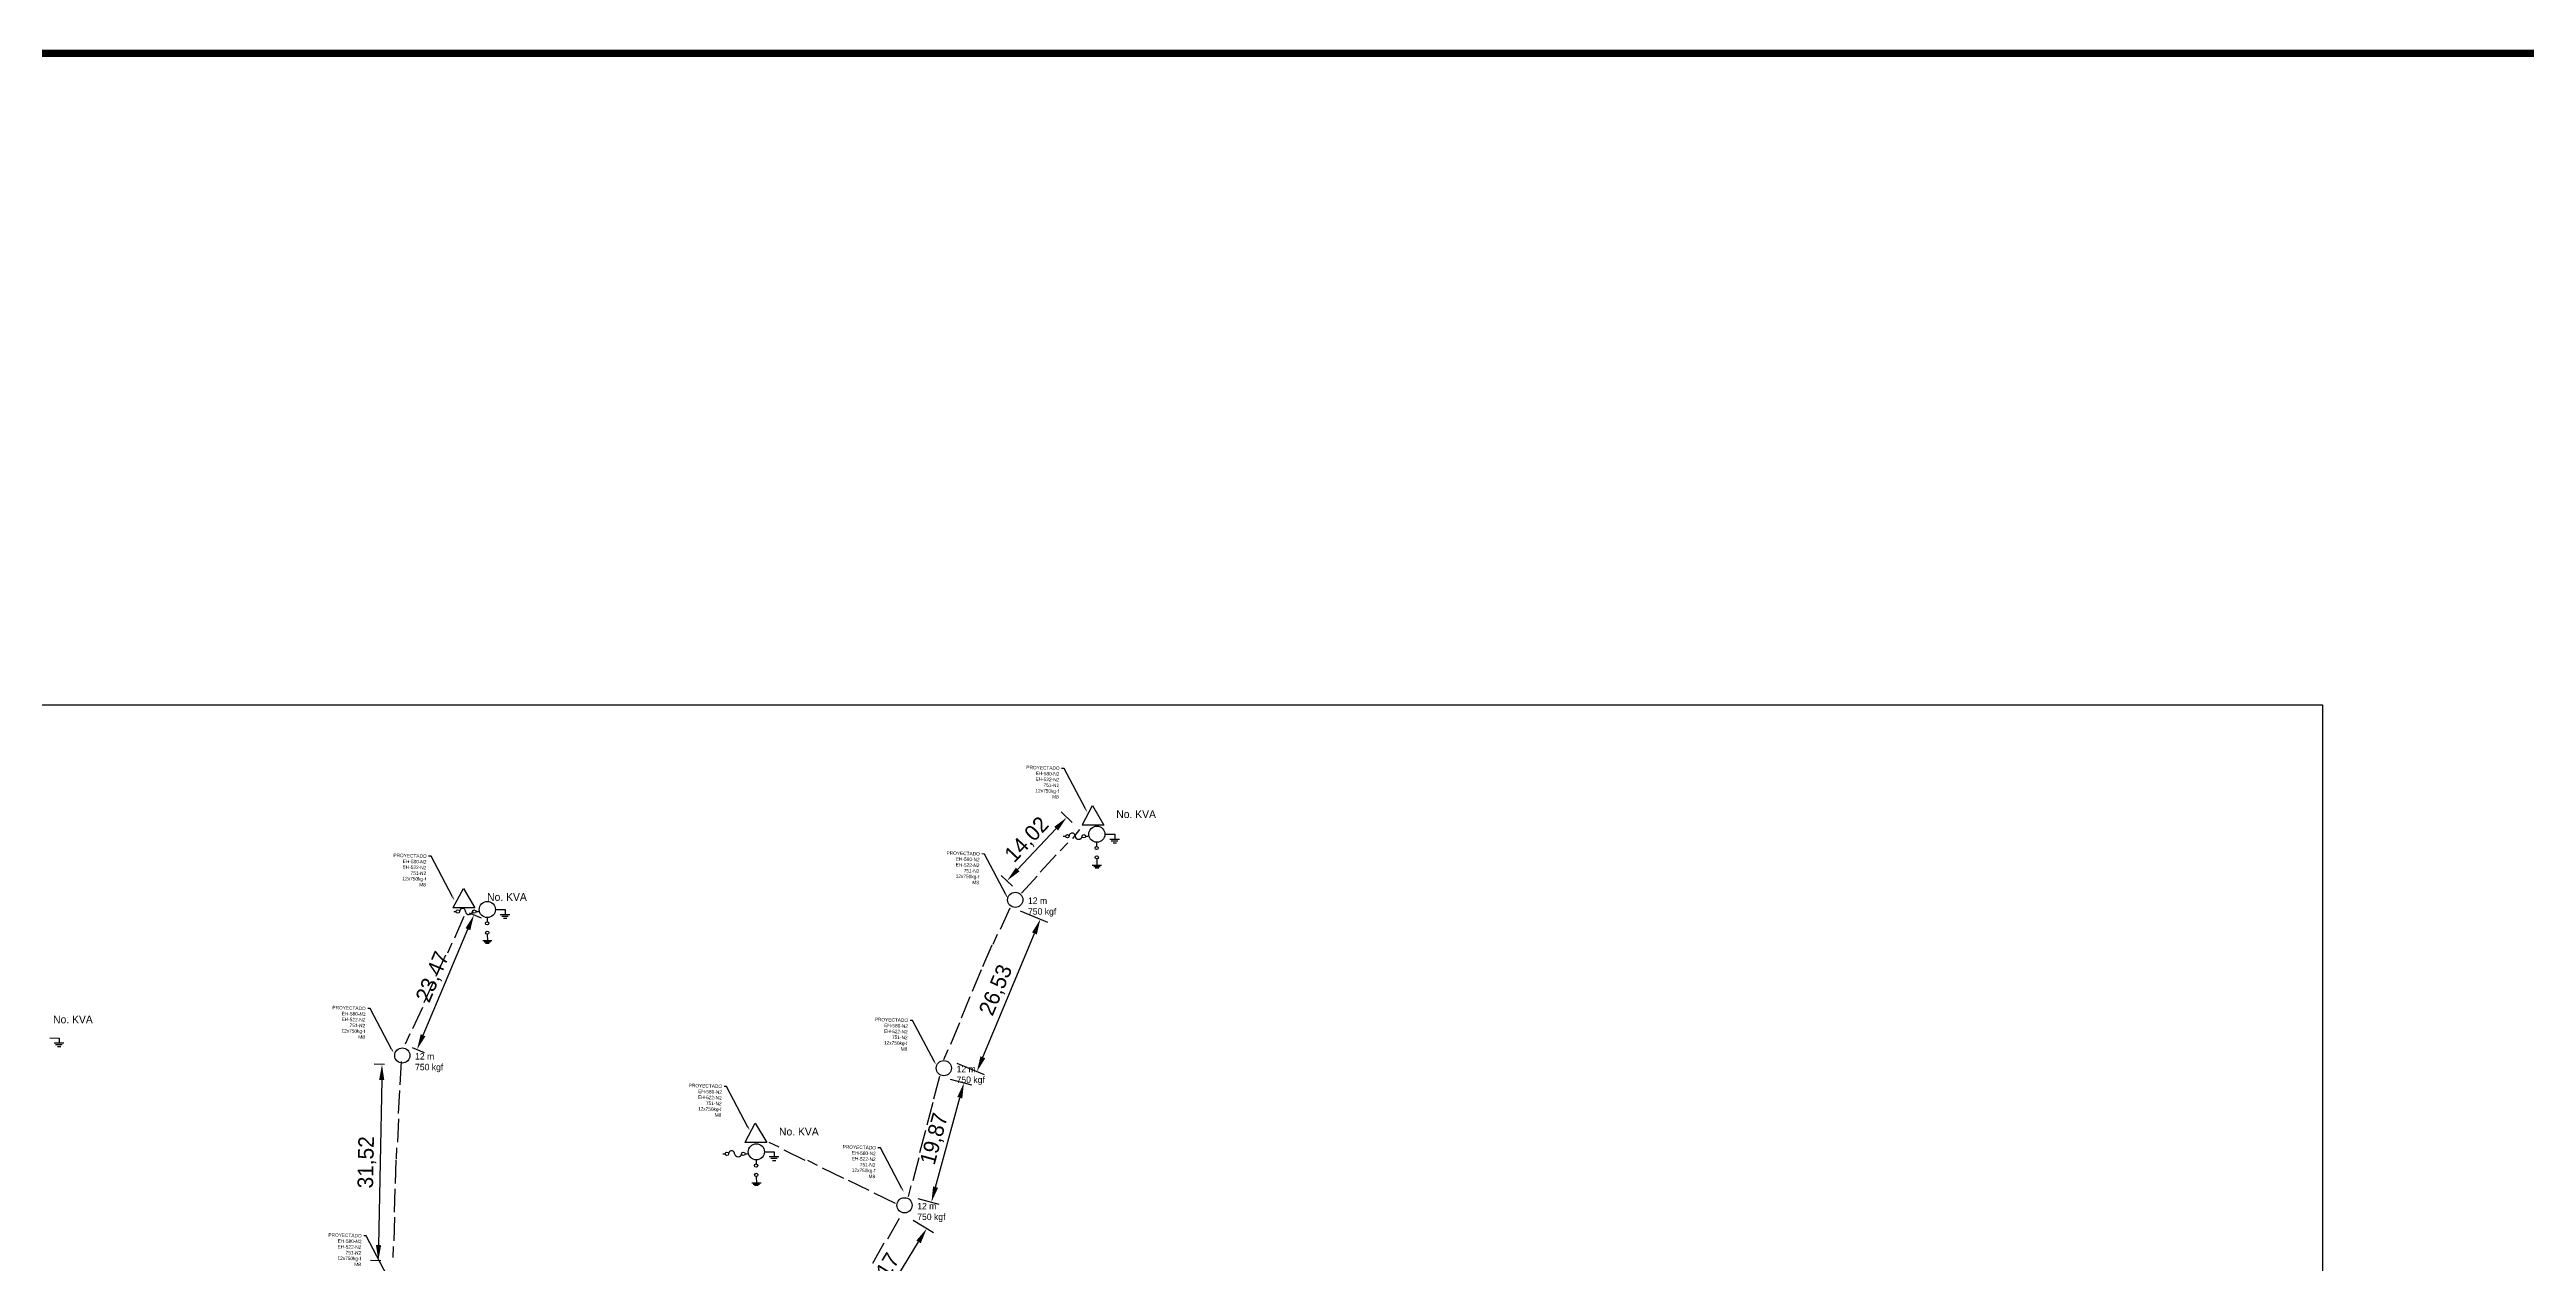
# Model space of a CAD drawing. Header units: millimetres. Extents: x -3588 to 75209, y -3737 to 38254.
# Drawn here: x 32060.3 to 32458.2, y 18476.1 to 18671 of the extents above; entities that cross this region are included whole.
import ezdxf
from ezdxf import colors
from ezdxf.entities.mleader import LeaderData, LeaderLine
from ezdxf.math import Vec2, Vec3

# ---------------------------------------------------------------- set-up
doc = ezdxf.new("R2010")
doc.units = ezdxf.units.MM
doc.linetypes.add('CONTINUA', pattern=[0])
doc.layers.add('Mancheta', color=255, linetype='Continuous')
doc.layers.add('P', color=253, linetype='Continuous')
doc.dimstyles.new('ISO-25', dxfattribs={"dimtxt": 2.5, "dimasz": 2.5, "dimexe": 1.25, "dimexo": 0.625, "dimtad": 1, "dimtxsty": 'Standard', "dimcen": 2.5, "dimadec": 0, "dimazin": 0, "dimtfac": 1, "dimtmove": 0, "dimatfit": 3, "dimfxl": 1, "dimarcsym": 0})

# ---------------------------------------------------------------- blocks, each defined once
blk = doc.blocks.new('*D402')
at = {"color": 0, "lineweight": -2, "transparency": 16777216}
for p, q in [((32114.06, 18508.07), (32112.41, 18508.1)), ((32113.62, 18505.58), (32113.12, 18479.06)), ((32113.46, 18476.55), (32111.82, 18476.58))]:
    blk.add_line(p, q, dxfattribs=at)
at = {"color": 0, "transparency": 16777216}
for points in [[(32113.2, 18505.58), (32114.03, 18505.57), (32113.66, 18508.07)], [(32112.7, 18479.06), (32113.53, 18479.05), (32113.07, 18476.56)]]:
    blk.add_solid(points, dxfattribs=at)
at = {"layer": 'Defpoints', "color": 0, "transparency": 16777216}
for p in [(32114.68, 18508.06), (32113.07, 18476.56), (32114.09, 18476.54)]:
    blk.add_point(p, dxfattribs=at)
at = {"color": 0, "transparency": 16777216, "insert": (32111.28, 18492.35), "char_height": 2.5, "attachment_point": 5, "rotation": 88.9189}
blk.add_mtext('31,52', dxfattribs=at)
blk = doc.blocks.new('*D403')
at = {"color": 0, "lineweight": -2, "transparency": 16777216}
for p, q in [((32127.68, 18532.4), (32129.59, 18531.59)), ((32120.26, 18512.77), (32127.46, 18529.78)), ((32118.53, 18510.79), (32120.44, 18509.98))]:
    blk.add_line(p, q, dxfattribs=at)
at = {"color": 0, "transparency": 16777216}
for points in [[(32127.08, 18529.94), (32127.84, 18529.61), (32128.44, 18532.08)], [(32119.88, 18512.93), (32120.64, 18512.6), (32119.29, 18510.46)]]:
    blk.add_solid(points, dxfattribs=at)
at = {"layer": 'Defpoints', "color": 0, "transparency": 16777216}
for p in [(32127.1, 18532.64), (32128.44, 18532.08), (32117.95, 18511.03)]:
    blk.add_point(p, dxfattribs=at)
at = {"color": 0, "transparency": 16777216, "insert": (32121.94, 18522.08), "char_height": 2.5, "attachment_point": 5, "rotation": 67.0564}
blk.add_mtext('23,47', dxfattribs=at)
blk = doc.blocks.new('*D408')
at = {"color": 0, "lineweight": -2, "transparency": 16777216}
for p, q in [((32191.43, 18465.79), (32199.87, 18479.58)), ((32198.97, 18483.06), (32202.24, 18481.06)), ((32187.93, 18465), (32191.2, 18463))]:
    blk.add_line(p, q, dxfattribs=at)
at = {"color": 0, "transparency": 16777216}
for points in [[(32199.51, 18479.8), (32200.22, 18479.36), (32201.17, 18481.71)], [(32191.08, 18466), (32191.79, 18465.57), (32190.13, 18463.65)]]:
    blk.add_solid(points, dxfattribs=at)
at = {"layer": 'Defpoints', "color": 0, "transparency": 16777216}
for p in [(32198.44, 18483.38), (32201.17, 18481.71), (32187.4, 18465.32)]:
    blk.add_point(p, dxfattribs=at)
at = {"color": 0, "transparency": 16777216, "insert": (32193.87, 18473.77), "char_height": 2.5, "attachment_point": 5, "rotation": 58.5583}
blk.add_mtext('21,17', dxfattribs=at)
blk = doc.blocks.new('*D409')
at = {"color": 0, "lineweight": -2, "transparency": 16777216}
for p, q in [((32204.96, 18505.73), (32208.35, 18504.8)), ((32202.59, 18488.37), (32206.49, 18502.72)), ((32199.75, 18486.55), (32203.14, 18485.63))]:
    blk.add_line(p, q, dxfattribs=at)
at = {"color": 0, "transparency": 16777216}
for points in [[(32206.09, 18502.83), (32206.89, 18502.61), (32207.15, 18505.13)], [(32202.19, 18488.48), (32202.99, 18488.26), (32201.94, 18485.96)]]:
    blk.add_solid(points, dxfattribs=at)
at = {"layer": 'Defpoints', "color": 0, "transparency": 16777216}
for p in [(32204.36, 18505.89), (32207.15, 18505.13), (32199.15, 18486.72)]:
    blk.add_point(p, dxfattribs=at)
at = {"color": 0, "transparency": 16777216, "insert": (32202.53, 18496.09), "char_height": 2.5, "attachment_point": 5, "rotation": 74.7914}
blk.add_mtext('19,87', dxfattribs=at)
blk = doc.blocks.new('*D410')
at = {"color": 0, "lineweight": -2, "transparency": 16777216}
for p, q in [((32216.21, 18532.75), (32220.59, 18530.93)), ((32210.19, 18509.22), (32218.47, 18529.1)), ((32206.01, 18508.26), (32210.39, 18506.44))]:
    blk.add_line(p, q, dxfattribs=at)
at = {"color": 0, "transparency": 16777216}
for points in [[(32218.09, 18529.26), (32218.86, 18528.94), (32219.44, 18531.41)], [(32209.81, 18509.38), (32210.58, 18509.06), (32209.23, 18506.92)]]:
    blk.add_solid(points, dxfattribs=at)
at = {"layer": 'Defpoints', "color": 0, "transparency": 16777216}
for p in [(32215.63, 18532.99), (32219.44, 18531.41), (32205.43, 18508.5)]:
    blk.add_point(p, dxfattribs=at)
at = {"color": 0, "transparency": 16777216, "insert": (32212.41, 18519.96), "char_height": 2.5, "attachment_point": 5, "rotation": 67.3803}
blk.add_mtext('26,53', dxfattribs=at)
blk = doc.blocks.new('*D411')
at = {"color": 0, "lineweight": -2, "transparency": 16777216}
for p, q in [((32224.56, 18546.93), (32222.77, 18548.61)), ((32215.78, 18539.37), (32221.97, 18545.93)), ((32214.94, 18536.72), (32213.15, 18538.4))]:
    blk.add_line(p, q, dxfattribs=at)
at = {"color": 0, "transparency": 16777216}
for points in [[(32221.66, 18546.22), (32222.27, 18545.65), (32223.68, 18547.75)], [(32215.48, 18539.65), (32216.08, 18539.08), (32214.06, 18537.55)]]:
    blk.add_solid(points, dxfattribs=at)
at = {"layer": 'Defpoints', "color": 0, "transparency": 16777216}
for p in [(32223.68, 18547.75), (32225.01, 18546.5), (32215.39, 18536.3)]:
    blk.add_point(p, dxfattribs=at)
at = {"color": 0, "transparency": 16777216, "insert": (32217.36, 18544.08), "char_height": 2.5, "attachment_point": 5, "rotation": 46.7001}
blk.add_mtext('14,02', dxfattribs=at)

msp = doc.modelspace()

# ---------------------------------------------------------------- linework, layer by layer
at = {"color": 10}
for p, q in [((32226.193, 18546.575), (32227.819, 18549.631)), ((32227.819, 18549.631), (32229.641, 18546.51)), ((32223.834, 18543.66), (32222.627, 18542.352)), ((32223.115, 18544.708), (32223.499, 18544.708)), ((32224.672, 18544.359), (32225.756, 18545.77)), ((32229.641, 18546.51), (32226.14, 18546.51)), ((32226.69, 18544.709), (32227.078, 18544.709)), ((32228.465, 18543.669), (32228.471, 18543.092)), ((32229.891, 18545.022), (32231.368, 18545.021)), ((32230.582, 18544.265), (32232.131, 18544.265)), ((32230.826, 18543.991), (32231.87, 18543.991)), ((32231.116, 18543.662), (32231.643, 18543.662)), ((32231.368, 18545.021), (32231.369, 18544.287)), ((32221.956, 18541.731), (32219.391, 18538.953)), ((32229.258, 18540.02), (32227.763, 18540.003)), ((32229.027, 18539.812), (32228.001, 18539.801)), ((32228.809, 18539.609), (32228.218, 18539.603)), ((32228.501, 18541.062), (32228.512, 18540.012)), ((32125.117, 18533.282), (32126.743, 18536.338)), ((32126.743, 18536.338), (32128.565, 18533.217)), ((32218.904, 18538.293), (32216.388, 18535.568)), ((32128.565, 18533.217), (32125.064, 18533.217)), ((32125.192, 18532.614), (32125.576, 18532.614)), ((32125.357, 18528.414), (32126.863, 18531.882)), ((32128.767, 18532.614), (32129.155, 18532.614)), ((32130.542, 18531.574), (32130.547, 18530.997)), ((32131.968, 18532.928), (32133.445, 18532.927)), ((32132.659, 18532.171), (32134.208, 18532.17)), ((32132.903, 18531.897), (32133.947, 18531.897)), ((32133.193, 18531.568), (32133.72, 18531.568)), ((32133.445, 18532.927), (32133.446, 18532.192)), ((32213.006, 18529.785), (32214.568, 18533.228)), ((32124.218, 18525.974), (32124.927, 18527.606)), ((32131.335, 18527.926), (32129.84, 18527.909)), ((32131.104, 18527.718), (32130.078, 18527.706)), ((32130.885, 18527.515), (32130.295, 18527.509)), ((32130.578, 18528.968), (32130.589, 18527.918)), ((32210.163, 18523.782), (32211.664, 18527.252)), ((32211.829, 18527.364), (32212.564, 18528.984)), ((32122.364, 18522.241), (32123.923, 18525.686)), ((32208.527, 18519.832), (32209.989, 18523.318)), ((32120.454, 18518.042), (32121.983, 18521.421)), ((32206.735, 18515.581), (32208.169, 18519.001)), ((32118.641, 18513.818), (32120.2, 18517.262)), ((32060.298, 18512.317), (32061.775, 18512.316)), ((32060.989, 18511.56), (32062.538, 18511.559)), ((32061.233, 18511.286), (32062.277, 18511.286)), ((32061.775, 18512.316), (32061.776, 18511.581)), ((32117.466, 18511.395), (32118.2, 18513.016)), ((32205.041, 18511.308), (32206.503, 18514.794)), ((32061.523, 18510.957), (32062.05, 18510.957)), ((32116.587, 18504.779), (32116.786, 18508.555)), ((32203.934, 18508.853), (32204.622, 18510.494)), ((32116.335, 18500.173), (32116.531, 18503.877)), ((32202.308, 18502.522), (32203.303, 18506.17)), ((32116.182, 18495.579), (32116.382, 18499.354)), ((32201.246, 18498.381), (32202.201, 18502.039)), ((32175.461, 18495.544), (32171.959, 18495.544)), ((32172.012, 18495.609), (32173.639, 18498.665)), ((32173.639, 18498.665), (32175.461, 18495.544)), ((32175.807, 18495.601), (32177.407, 18494.822)), ((32200.073, 18493.919), (32201.009, 18497.508)), ((32115.808, 18488.975), (32115.922, 18492.754)), ((32115.969, 18492.894), (32116.063, 18494.671)), ((32168.411, 18493.713), (32168.796, 18493.713)), ((32171.986, 18493.714), (32172.375, 18493.714)), ((32173.761, 18492.674), (32173.767, 18492.097)), ((32175.188, 18494.027), (32176.664, 18494.026)), ((32175.879, 18493.27), (32177.428, 18493.269)), ((32176.122, 18492.996), (32177.166, 18492.996)), ((32176.412, 18492.667), (32176.939, 18492.667)), ((32176.664, 18494.026), (32176.665, 18493.291)), ((32178.196, 18494.359), (32181.596, 18492.705)), ((32181.996, 18492.689), (32183.595, 18491.909)), ((32184.383, 18491.444), (32187.781, 18489.786)), ((32198.999, 18489.449), (32199.954, 18493.108)), ((32115.659, 18484.364), (32115.772, 18488.071)), ((32174.554, 18489.025), (32173.06, 18489.008)), ((32174.323, 18488.817), (32173.298, 18488.806)), ((32174.105, 18488.614), (32173.515, 18488.608)), ((32173.797, 18490.067), (32173.808, 18489.017)), ((32188.553, 18489.509), (32191.886, 18487.882)), ((32192.695, 18487.477), (32196.092, 18485.819)), ((32198.25, 18486.863), (32198.7, 18488.585)), ((32115.61, 18479.767), (32115.724, 18483.546)), ((32194.944, 18480.092), (32196.79, 18483.392)), ((32192.5, 18476.138), (32194.345, 18479.438)), ((32115.457, 18477.079), (32115.511, 18478.858))]:
    msp.add_line(p, q, dxfattribs=at)
msp.add_lwpolyline([(32004.486, 18565.79), (32425.388, 18565.79), (32425.388, 18205.928), (32004.486, 18205.928)], close=True)
for centre, radius in [((32223.776, 18544.715), 0.276), ((32226.413, 18544.711), 0.276), ((32228.51, 18545.037), 1.294), ((32228.471, 18542.828), 0.263), ((32228.495, 18541.322), 0.26), ((32215.396, 18534.497), 1.222), ((32125.853, 18532.621), 0.276), ((32128.49, 18532.617), 0.276), ((32130.587, 18532.943), 1.294), ((32130.548, 18530.733), 0.263), ((32130.572, 18529.228), 0.26), ((32116.927, 18509.509), 1.222), ((32203.927, 18507.471), 1.222), ((32173.806, 18494.042), 1.294), ((32169.072, 18493.72), 0.276), ((32171.71, 18493.716), 0.276), ((32173.767, 18491.833), 0.263), ((32173.791, 18490.327), 0.26), ((32197.604, 18485.452), 1.222)]:
    msp.add_circle(centre, radius, dxfattribs=at)
for centre, radius, start, end in [((32224.532, 18544.737), 0.481, 356.0473, 179.98075), ((32225.574, 18544.803), 0.571, 190.00363, 350.3175), ((32126.609, 18532.642), 0.481, 356.0473, 179.98075), ((32127.651, 18532.709), 0.571, 190.00363, 350.3175), ((32169.829, 18493.742), 0.481, 356.0473, 179.98075), ((32170.871, 18493.808), 0.571, 190.00363, 350.3175)]:
    msp.add_arc(centre, radius, start, end, dxfattribs=at)
at = {"layer": 'P', "color": 254, "const_width": 1.2}
msp.add_lwpolyline([(20542.731, 18670.43), (35743.361, 18670.43)], dxfattribs=at)

# ---------------------------------------------------------------- texts
at = {"color": 10, "attachment_point": 1}
for s, width, gutter_width, insert, char_height in [('No. KVA', 17.75852, 6.215, (32231.627, 18548.876), 1.243), ('No. KVA', 17.75852, 6.215, (32130.551, 18535.583), 1.243), ('12 m^J750 kgf ', 21.10344, 5.166, (32217.444, 18534.882), 1.03321), ('No. KVA', 17.75852, 6.215, (32060.825, 18515.918), 1.243), ('12 m^J750 kgf ', 21.10344, 5.166, (32118.975, 18509.893), 1.03321), ('12 m^J750 kgf ', 21.10344, 5.166, (32205.975, 18507.855), 1.03321), ('No. KVA', 17.75852, 6.215, (32177.446, 18497.91), 1.243), ('12 m^J750 kgf ', 21.10344, 5.166, (32199.652, 18485.837), 1.03321)]:
    msp.add_mtext_dynamic_manual_height_columns(s, width=width, gutter_width=gutter_width, heights=[0], dxfattribs=dict(at, insert=insert, char_height=char_height))

# ---------------------------------------------------------------- dimensions: what is measured, and where the dimension line sits
at = {"color": 1}
for p1, p2, distance, picture, middle in [((32215.392, 18536.296), (32225.01, 18546.503), 1.825, '*D411', (32217.357, 18544.08)), ((32117.95, 18511.029), (32127.1, 18532.644), -1.45, '*D403', (32121.942, 18522.084)), ((32205.43, 18508.5), (32215.635, 18532.991), -4.118, '*D410', (32212.411, 18519.963)), ((32114.683, 18508.056), (32114.089, 18476.537), -1.019, '*D402', (32111.284, 18492.355)), ((32199.146, 18486.719), (32204.358, 18505.89), -2.892, '*D409', (32202.532, 18496.092)), ((32187.396, 18465.324), (32198.437, 18483.384), -3.203, '*D408', (32193.872, 18473.77))]:
    dim = msp.add_aligned_dim(p1=p1, p2=p2, distance=distance, dimstyle='ISO-25', dxfattribs=at)
    dim.commit()
    dim.dimension.update_dxf_attribs({"geometry": picture, "text_midpoint": middle})

# ---------------------------------------------------------------- leaders
at = {"layer": 'Mancheta', "color": 1, "linetype": 'CONTINUA'}
ml = msp.add_multileader_mtext('Standard', dxfattribs=at)
ml.set_content('PROYECTADO\\PEH-580-N2\\PEH-522-N2\\P751-N2    \\P12x750kg-f\\PM8', color=1)
ml.set_leader_properties()
ml.build(insert=Vec2(0, 0))
ml.multileader.update_dxf_attribs({"arrow_head_size": 0.648})
ctx = ml.context
ctx.base_point, ctx.char_height, ctx.arrow_head_size, ctx.landing_gap_size, ctx.plane_origin, ctx.plane_x_axis, ctx.plane_y_axis = Vec3(32216.85, 18555.782), 0.5529, 0.648, 0.324, Vec3(32224.684, 18564.37), Vec3(0.9996111, -0.027885), Vec3(0.027885, 0.9996111)
ctx.text_align_type = 2
notes = []
notes.append((ctx, [(0, (1, 1, 0), (32223.242, 18555.604), (-0.9996111, 0.027885), 0.401, [(0, [(32226.985, 18548.515)], 0, [])])]))
ctx.mtext.insert, ctx.mtext.text_direction, ctx.mtext.rotation, ctx.mtext.width, ctx.mtext.alignment, ctx.mtext.flow_direction = Vec3(32222.525, 18555.905), Vec3(0.9996111, -0.027885), 6.2552967, 5.37864, 3, 5
ml = msp.add_multileader_mtext('Standard', dxfattribs=at)
ml.set_content('PROYECTADO\\PEH-580-N2\\PEH-522-N2\\P751-N2    \\P12x750kg-f\\PM8', color=1)
ml.set_leader_properties()
ml.build(insert=Vec2(0, 0))
ml.multileader.update_dxf_attribs({"arrow_head_size": 0.648})
ctx = ml.context
ctx.base_point, ctx.char_height, ctx.arrow_head_size, ctx.landing_gap_size, ctx.plane_origin, ctx.plane_x_axis, ctx.plane_y_axis = Vec3(32115.17, 18541.668), 0.5529, 0.648, 0.324, Vec3(32123.004, 18550.255), Vec3(0.9996111, -0.027885), Vec3(0.027885, 0.9996111)
ctx.text_align_type = 2
notes.append((ctx, [(0, (1, 1, 0), (32121.562, 18541.49), (-0.9996111, 0.027885), 0.401, [(0, [(32125.305, 18534.4)], 0, [])])]))
ctx.mtext.insert, ctx.mtext.text_direction, ctx.mtext.rotation, ctx.mtext.width, ctx.mtext.alignment, ctx.mtext.flow_direction = Vec3(32120.845, 18541.791), Vec3(0.9996111, -0.027885), 6.2552967, 5.37864, 3, 5
ml = msp.add_multileader_mtext('Standard', dxfattribs=at)
ml.set_content('PROYECTADO\\PEH-580-N2\\PEH-522-N2\\P751-N2    \\P12x750kg-f\\PM8', color=1)
ml.set_leader_properties()
ml.build(insert=Vec2(0, 0))
ml.multileader.update_dxf_attribs({"arrow_head_size": 0.648})
ctx = ml.context
ctx.base_point, ctx.char_height, ctx.arrow_head_size, ctx.landing_gap_size, ctx.plane_origin, ctx.plane_x_axis, ctx.plane_y_axis = Vec3(32204.037, 18542.037), 0.5529, 0.648, 0.324, Vec3(32211.871, 18550.625), Vec3(0.9996111, -0.027885), Vec3(0.027885, 0.9996111)
ctx.text_align_type = 2
notes.append((ctx, [(0, (1, 1, 0), (32210.429, 18541.859), (-0.9996111, 0.027885), 0.401, [(0, [(32214.172, 18534.77)], 0, [])])]))
ctx.mtext.insert, ctx.mtext.text_direction, ctx.mtext.rotation, ctx.mtext.width, ctx.mtext.alignment, ctx.mtext.flow_direction = Vec3(32209.711, 18542.16), Vec3(0.9996111, -0.027885), 6.2552967, 5.37864, 3, 5
ml = msp.add_multileader_mtext('Standard', dxfattribs=at)
ml.set_content('PROYECTADO\\PEH-580-N2\\PEH-522-N2\\P751-N2    \\P12x750kg-f\\PM8', color=1)
ml.set_leader_properties()
ml.build(insert=Vec2(0, 0))
ml.multileader.update_dxf_attribs({"arrow_head_size": 0.648})
ctx = ml.context
ctx.base_point, ctx.char_height, ctx.arrow_head_size, ctx.landing_gap_size, ctx.plane_origin, ctx.plane_x_axis, ctx.plane_y_axis = Vec3(32105.374, 18517.22), 0.5529, 0.648, 0.324, Vec3(32113.208, 18525.807), Vec3(0.9996111, -0.027885), Vec3(0.027885, 0.9996111)
ctx.text_align_type = 2
notes.append((ctx, [(0, (1, 1, 0), (32111.766, 18517.042), (-0.9996111, 0.027885), 0.401, [(0, [(32115.509, 18509.952)], 0, [])])]))
ctx.mtext.insert, ctx.mtext.text_direction, ctx.mtext.rotation, ctx.mtext.width, ctx.mtext.alignment, ctx.mtext.flow_direction = Vec3(32111.049, 18517.343), Vec3(0.9996111, -0.027885), 6.2552967, 5.37864, 3, 5
ml = msp.add_multileader_mtext('Standard', dxfattribs=at)
ml.set_content('PROYECTADO\\PEH-580-N2\\PEH-522-N2\\P751-N2    \\P12x750kg-f\\PM8', color=1)
ml.set_leader_properties()
ml.build(insert=Vec2(0, 0))
ml.multileader.update_dxf_attribs({"arrow_head_size": 0.648})
ctx = ml.context
ctx.base_point, ctx.char_height, ctx.arrow_head_size, ctx.landing_gap_size, ctx.plane_origin, ctx.plane_x_axis, ctx.plane_y_axis = Vec3(32192.511, 18515.31), 0.5529, 0.648, 0.324, Vec3(32200.344, 18523.897), Vec3(0.9996111, -0.027885), Vec3(0.027885, 0.9996111)
ctx.text_align_type = 2
notes.append((ctx, [(0, (1, 1, 0), (32198.902, 18515.131), (-0.9996111, 0.027885), 0.401, [(0, [(32202.646, 18508.042)], 0, [])])]))
ctx.mtext.insert, ctx.mtext.text_direction, ctx.mtext.rotation, ctx.mtext.width, ctx.mtext.alignment, ctx.mtext.flow_direction = Vec3(32198.185, 18515.433), Vec3(0.9996111, -0.027885), 6.2552967, 5.37864, 3, 5
ml = msp.add_multileader_mtext('Standard', dxfattribs=at)
ml.set_content('PROYECTADO\\PEH-580-N2\\PEH-522-N2\\P751-N2    \\P12x750kg-f\\PM8', color=1)
ml.set_leader_properties()
ml.build(insert=Vec2(0, 0))
ml.multileader.update_dxf_attribs({"arrow_head_size": 0.648})
ctx = ml.context
ctx.base_point, ctx.char_height, ctx.arrow_head_size, ctx.landing_gap_size, ctx.plane_origin, ctx.plane_x_axis, ctx.plane_y_axis = Vec3(32162.629, 18504.708), 0.5529, 0.648, 0.324, Vec3(32170.463, 18513.296), Vec3(0.9996111, -0.027885), Vec3(0.027885, 0.9996111)
ctx.text_align_type = 2
notes.append((ctx, [(0, (1, 1, 0), (32169.021, 18504.53), (-0.9996111, 0.027885), 0.401, [(0, [(32172.764, 18497.441)], 0, [])])]))
ctx.mtext.insert, ctx.mtext.text_direction, ctx.mtext.rotation, ctx.mtext.width, ctx.mtext.alignment, ctx.mtext.flow_direction = Vec3(32168.304, 18504.831), Vec3(0.9996111, -0.027885), 6.2552967, 5.37864, 3, 5
ml = msp.add_multileader_mtext('Standard', dxfattribs=at)
ml.set_content('PROYECTADO\\PEH-580-N2\\PEH-522-N2\\P751-N2    \\P12x750kg-f\\PM8', color=1)
ml.set_leader_properties()
ml.build(insert=Vec2(0, 0))
ml.multileader.update_dxf_attribs({"arrow_head_size": 0.648})
ctx = ml.context
ctx.base_point, ctx.char_height, ctx.arrow_head_size, ctx.landing_gap_size, ctx.plane_origin, ctx.plane_x_axis, ctx.plane_y_axis = Vec3(32187.345, 18494.843), 0.5529, 0.648, 0.324, Vec3(32195.179, 18503.43), Vec3(0.9996111, -0.027885), Vec3(0.027885, 0.9996111)
ctx.text_align_type = 2
notes.append((ctx, [(0, (1, 1, 0), (32193.737, 18494.664), (-0.9996111, 0.027885), 0.401, [(0, [(32197.48, 18487.575)], 0, [])])]))
ctx.mtext.insert, ctx.mtext.text_direction, ctx.mtext.rotation, ctx.mtext.width, ctx.mtext.alignment, ctx.mtext.flow_direction = Vec3(32193.02, 18494.966), Vec3(0.9996111, -0.027885), 6.2552967, 5.37864, 3, 5
ml = msp.add_multileader_mtext('Standard', dxfattribs=at)
ml.set_content('PROYECTADO\\PEH-580-N2\\PEH-522-N2\\P751-N2    \\P12x750kg-f\\PM8', color=1)
ml.set_leader_properties()
ml.build(insert=Vec2(0, 0))
ml.multileader.update_dxf_attribs({"arrow_head_size": 0.648})
ctx = ml.context
ctx.base_point, ctx.char_height, ctx.arrow_head_size, ctx.landing_gap_size, ctx.plane_origin, ctx.plane_x_axis, ctx.plane_y_axis = Vec3(32104.731, 18480.718), 0.5529, 0.648, 0.324, Vec3(32112.564, 18489.306), Vec3(0.9996111, -0.027885), Vec3(0.027885, 0.9996111)
ctx.text_align_type = 2
notes.append((ctx, [(0, (1, 1, 0), (32111.122, 18480.54), (-0.9996111, 0.027885), 0.401, [(0, [(32114.866, 18473.451)], 0, [])])]))
ctx.mtext.insert, ctx.mtext.text_direction, ctx.mtext.rotation, ctx.mtext.width, ctx.mtext.alignment, ctx.mtext.flow_direction = Vec3(32110.405, 18480.841), Vec3(0.9996111, -0.027885), 6.2552967, 5.37864, 3, 5
for ctx, leaders in notes:
    for number, flags, end, landing, length, lines in leaders:
        leader = LeaderData()
        leader.index, (leader.has_last_leader_line, leader.has_dogleg_vector, leader.attachment_direction) = number, flags
        leader.last_leader_point, leader.dogleg_vector, leader.dogleg_length = Vec3(end), Vec3(landing), length
        for number, points, colour, breaks in lines:
            line = LeaderLine()
            line.index, line.vertices, line.color, line.breaks = number, Vec3.list(points), colors.encode_raw_color(colour), breaks
            leader.lines.append(line)
        ctx.leaders.append(leader)

doc.saveas('drawing.dxf')
